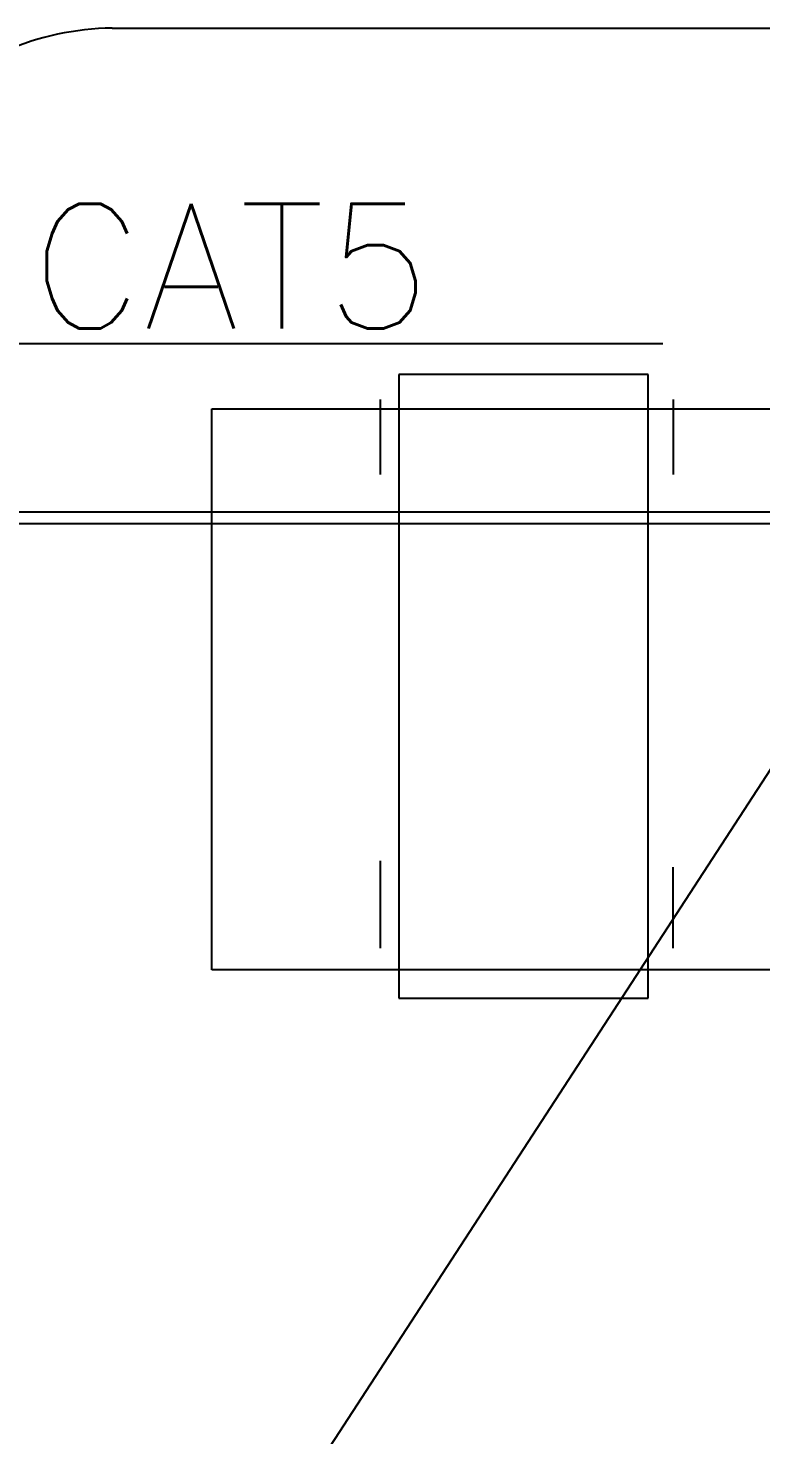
# Model space of a CAD drawing. Header units: inches. Extents: x 567429 to 582707, y 126347 to 133675.
# Drawn here: x 578068 to 578185.6, y 129309.6 to 129535.3 of the extents above; entities that cross this region are included whole.
import ezdxf

# ---------------------------------------------------------------- set-up
doc = ezdxf.new("R2010")
doc.units = ezdxf.units.IN
doc.header["$MEASUREMENT"] = 0
for name, color, linetype in [('mobl', 11, 'Continuous'), ('NURSE CALL', 3, 'Continuous'), ('NURSE CALL WIRE', 4, 'Continuous'), ('SOCKET WIRE', 4, 'Continuous')]:
    doc.layers.add(name, color=color, linetype=linetype)
doc.styles.add('ROMANS', font='romans.shx')
doc.linetypes.add('ZIGZAG', pattern='A,0.0001,-0.2,[131,ltypeshp.shx,S=0.2,R=0,X=-0.2,Y=0],-0.4,[131,ltypeshp.shx,S=0.2,R=180,X=0.2,Y=0],-0.2', length=0.8001)

msp = doc.modelspace()

# ---------------------------------------------------------------- linework, layer by layer
at = {"layer": 'mobl', "color": 15, "linetype": 'ZIGZAG', "ltscale": 20}
msp.add_line((578081.49, 129535.29), (578187.99, 129535.29), dxfattribs=at)
at = {"layer": 'mobl', "color": 15}
for p, q in [((578127.49, 129479.7), (578127.49, 129379.7)), ((578167.49, 129479.7), (578127.49, 129479.7)), ((578167.49, 129379.7), (578167.49, 129479.7)), ((578124.49, 129475.7), (578124.49, 129463.7)), ((578171.49, 129475.7), (578171.49, 129463.7)), ((578097.49, 129474.2), (578297.49, 129474.2)), ((578097.49, 129384.2), (578097.49, 129474.2)), ((578124.49, 129401.7), (578124.49, 129387.7)), ((578171.49, 129387.7), (578171.49, 129400.7)), ((578297.49, 129384.2), (578097.49, 129384.2)), ((578127.49, 129379.7), (578167.49, 129379.7))]:
    msp.add_line(p, q, dxfattribs=at)
at = {"layer": 'mobl', "color": 15, "linetype": 'ZIGZAG', "ltscale": 20}
msp.add_arc((578082.06, 129490.71), 44.59, 90.7398, 181.1806, dxfattribs=at)
at = {"layer": 'NURSE CALL', "color": 30}
msp.add_line((577906.25, 129484.69), (578169.84, 129484.69), dxfattribs=at)
at = {"layer": 'NURSE CALL WIRE'}
msp.add_line((577658.54, 129455.77), (578257.3, 129455.86), dxfattribs=at)
at = {"layer": 'SOCKET WIRE'}
for p, q in [((578257.3, 129457.65), (577658.54, 129457.55)), ((578209.39, 129450.67), (577979.61, 129097.59))]:
    msp.add_line(p, q, dxfattribs=at)

# ---------------------------------------------------------------- texts
at = {"layer": 'NURSE CALL', "color": 2, "style": 'ROMANS'}
msp.add_text('4P.T.C OR CAT5', height=20, dxfattribs=at).set_placement((577920.15, 129487.13))

doc.saveas('drawing.dxf')
